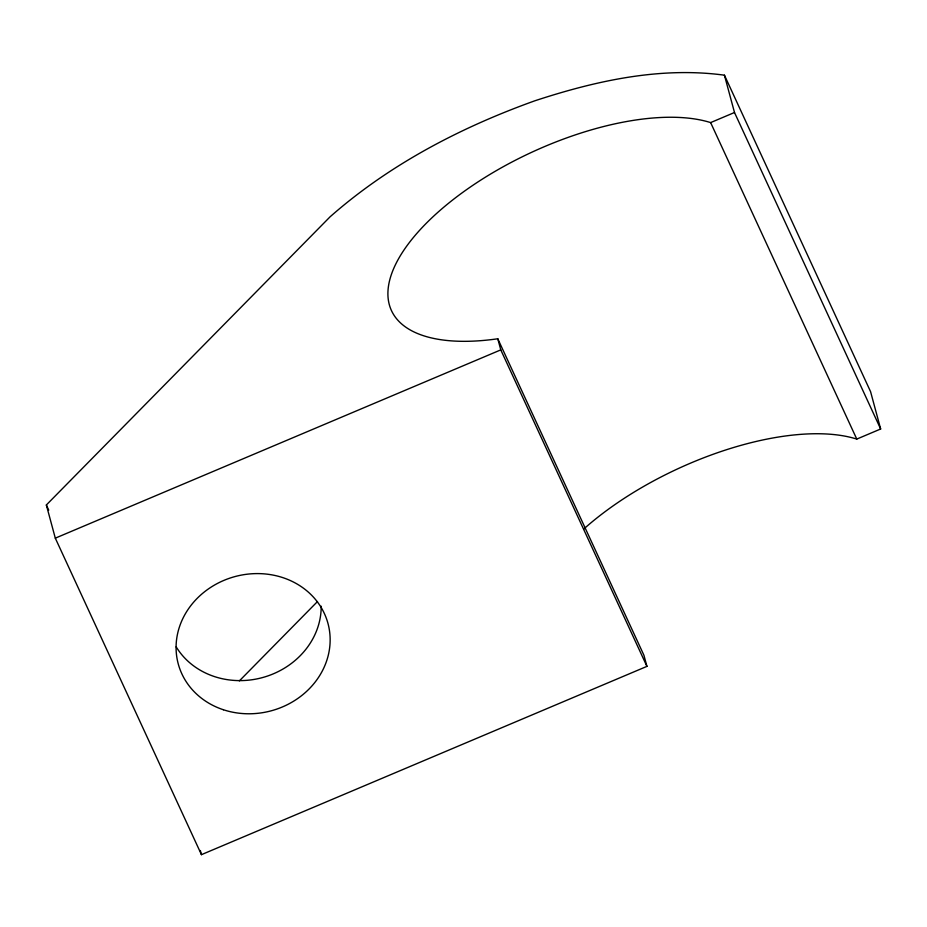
<?xml version="1.0" encoding="UTF-8"?>
<svg xmlns="http://www.w3.org/2000/svg" width="927" height="927" viewBox="0 0 927 927"><rect width="100%" height="100%" fill="white"/><g stroke="black" fill="none" stroke-linecap="round" stroke-linejoin="round"><path stroke-width="1.39" d="M724.427 75.18L734.497 112.503L710.627 122.596A193.894 84.913 -24.8 0 0 425.678 223.894A193.894 84.913 -24.8 0 0 497.787 338.772L643.929 655.262L646.93 666.374L201.449 854.659L55.307 538.158L46.35 504.983L330.082 216.814C389.375 164.542 460.754 127.37 534.867 100.788C595.632 80.846 660.267 66.466 724.427 75.18L870.58 391.669L880.65 428.992L856.78 439.085A193.894 84.913 -24.8 0 0 583.674 529.108M239.363 680.893L317.486 601.542M55.307 538.158L500.777 349.885L497.787 338.772M734.497 112.503L880.65 428.992M710.627 122.596L856.78 439.085M500.777 349.885L646.93 666.374M46.35 504.983L48.737 510.151M200.336 850.511L201.449 854.659M321.194 606.2A77.555 69.525 -15.1 0 1 263.083 677.417A77.555 69.525 -15.1 0 1 176.176 646.837M223.384 709.746A77.555 69.525 -15.1 0 0 329.525 630.974A77.555 69.525 -15.1 0 0 206.431 590.348A77.555 69.525 -15.1 0 0 223.384 709.746"/></g></svg>
